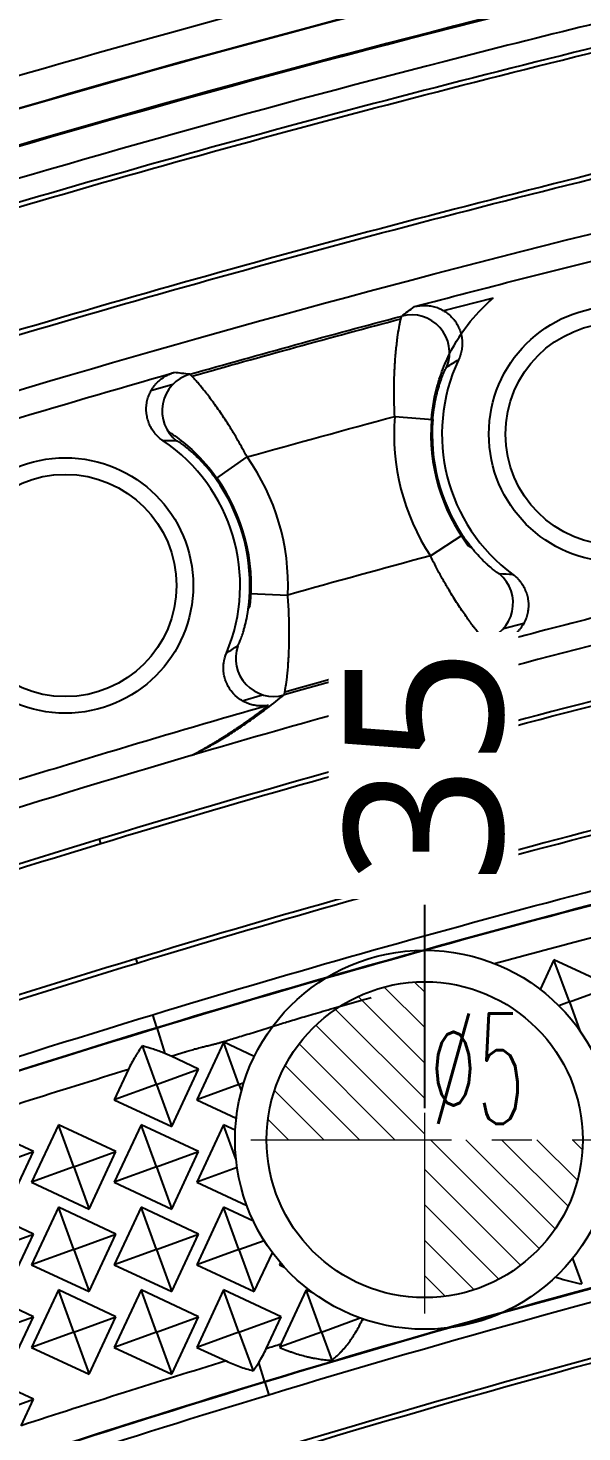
# Model space of a CAD drawing. Header units: millimetres. Extents: x 2519 to 3162, y 2051 to 2506.
# Drawn here: x 2772.14 to 2780.9, y 2296.42 to 2318.65 of the extents above; entities that cross this region are included whole.
import ezdxf
from ezdxf.enums import TextEntityAlignment as Align
from ezdxf.lldxf.tags import DXFTag

# ---------------------------------------------------------------- set-up
doc = ezdxf.new("R2010")
doc.units = ezdxf.units.MM
doc.linetypes.add('CENTER', pattern=[50.8, 31.75, -6.35, 6.35, -6.35])
doc.layers.add('20', color=7, linetype='Continuous', true_color=0xffffff)
doc.layers.add('dim', color=82, linetype='Continuous', lineweight=9)
doc.layers.add('epin', color=13, linetype='Continuous', lineweight=9)
doc.styles.add('Capful-A', font='')
doc.styles.add('TXT05', font='txt.shx', dxfattribs={"width": 0.5, "bigfont": 'gbcbig.shx'})
doc.styles.get('Capful-A').set_extended_font_data('Microsoft YaHei')
tags = doc.linetypes.add('DASHED', pattern=[25.72, 12.86, -12.86]).pattern_tags.tags
tags[6:7] = [DXFTag(74, 4), DXFTag(75, 0), DXFTag(340, '0'), DXFTag(46, 0.0), DXFTag(50, 0.0), DXFTag(44, 0.0), DXFTag(45, 0.0)]
tags[4:5] = [DXFTag(74, 4), DXFTag(75, 0), DXFTag(340, '0'), DXFTag(46, 0.0), DXFTag(50, 0.0), DXFTag(44, 0.0), DXFTag(45, 0.0)]
doc.dimstyles.new('Capful-A-1.0', dxfattribs={"dimtxt": 2.5, "dimasz": 2.5, "dimexe": 1.5, "dimexo": 1, "dimgap": 1.5, "dimtad": 0, "dimdsep": 46, "dimtxsty": 'Capful-A', "dimcen": 0, "dimclrt": 2, "dimazin": 2, "dimtfac": 1, "dimtmove": 0, "dimatfit": 3, "dimfxl": 0, "dimtolj": 1, "dimtzin": 0, "dimarcsym": 0})

# ---------------------------------------------------------------- blocks, each defined once
blk = doc.blocks.new('epin_ejp_5')
at = {"layer": 'epin'}
h = blk.add_hatch(dxfattribs=at)
h.set_pattern_fill('_ANSI31', color=123, scale=0.125, angle=90)
h.set_pattern_definition([(135, (-3763.9753, 4046.3883), (-0.280633004, -0.280633004), [])])
h.paths.add_polyline_path([(0, 2.5, 0.414214), (-2.5, 0), (0, 0)])
h.paths.add_polyline_path([(2.5, 0), (0, 0), (0, -2.5, 0.414214)])
at = {"layer": 'epin', "color": 1, "linetype": 'CENTER', "ltscale": 0.1}
for p, q in [((0, -2.75), (0, 2.75)), ((-2.75, 0), (2.75, 0))]:
    blk.add_line(p, q, dxfattribs=at)
at = {"layer": 'epin'}
blk.add_circle((0, 0), 2.5, dxfattribs=at)
at = {"layer": 'epin', "color": 6, "style": 'TXT05', "width": 0.5}
blk.add_text('%%c5', height=1.75, dxfattribs=at).set_placement((0.829, 1.125), align=Align.MIDDLE)
blk = doc.blocks.new('*D151')
at = {"layer": 'Defpoints', "color": 0, "transparency": 16777216}
for p in [(2778.414, 2301.05), (2813.414, 2279.55)]:
    blk.add_point(p, dxfattribs=at)
at = {"layer": 'dim', "color": 0, "lineweight": -2, "transparency": 16777216}
blk.add_line((2778.414, 2301.55), (2778.414, 2304.768), dxfattribs=at)
at = {"layer": 'dim', "color": 2, "transparency": 16777216, "insert": (2778.414, 2306.972), "char_height": 2.5, "attachment_point": 5, "rotation": 90, "style": 'Capful-A', "bg_fill": 3, "box_fill_scale": 1.1, "bg_fill_color": 256, "bg_fill_true_color": 13158600, "bg_fill_transparency": 0}
blk.add_mtext('\\A1;35', dxfattribs=at)
at = {"layer": 'Defpoints', "color": 0, "transparency": 16777216}
blk.add_point((2778.414, 2304.768), dxfattribs=at)
blk = doc.blocks.new('*D154')
at = {"layer": 'Defpoints', "color": 0, "transparency": 16777216}
for p in [(2758.414, 2294.55), (2813.414, 2279.55)]:
    blk.add_point(p, dxfattribs=at)
at = {"layer": 'dim', "color": 0, "lineweight": -2, "transparency": 16777216}
blk.add_line((2758.414, 2295.05), (2758.414, 2298.29), dxfattribs=at)
at = {"layer": 'dim', "color": 2, "transparency": 16777216, "insert": (2758.414, 2300.469), "char_height": 2.5, "attachment_point": 5, "rotation": 90, "style": 'Capful-A', "bg_fill": 3, "box_fill_scale": 1.1, "bg_fill_color": 256, "bg_fill_true_color": 13158600, "bg_fill_transparency": 0}
blk.add_mtext('\\A1;55', dxfattribs=at)
at = {"layer": 'Defpoints', "color": 0, "transparency": 16777216}
blk.add_point((2758.414, 2298.29), dxfattribs=at)
blk = doc.blocks.new('*D155')
at = {"layer": 'Defpoints', "color": 0, "transparency": 16777216}
for p in [(2757.95, 2315.281), (2757.95, 2313.91), (2813.414, 2279.55)]:
    blk.add_point(p, dxfattribs=at)
at = {"layer": 'dim', "color": 0, "lineweight": -2, "transparency": 16777216}
blk.add_line((2757.95, 2314.41), (2757.95, 2315.281), dxfattribs=at)
at = {"layer": 'dim', "color": 2, "transparency": 16777216, "insert": (2757.95, 2319.846), "char_height": 2.5, "attachment_point": 5, "rotation": 90, "style": 'Capful-A', "bg_fill": 3, "box_fill_scale": 1.1, "bg_fill_color": 256, "bg_fill_true_color": 13158600, "bg_fill_transparency": 0}
blk.add_mtext('\\A1;55.46', dxfattribs=at)
blk = doc.blocks.new('*D156')
at = {"layer": 'Defpoints', "color": 0, "transparency": 16777216}
for p in [(2760.15, 2311.71), (2760.668, 2311.71), (2813.414, 2279.55)]:
    blk.add_point(p, dxfattribs=at)
at = {"layer": 'dim', "color": 0, "lineweight": -2, "transparency": 16777216}
blk.add_line((2760.65, 2311.71), (2760.668, 2311.71), dxfattribs=at)
at = {"layer": 'dim', "color": 2, "transparency": 16777216, "insert": (2765.258, 2311.71), "char_height": 2.5, "attachment_point": 5, "style": 'Capful-A', "bg_fill": 3, "box_fill_scale": 1.1, "bg_fill_color": 256, "bg_fill_true_color": 13158600, "bg_fill_transparency": 0}
blk.add_mtext('\\A1;32.16', dxfattribs=at)
blk = doc.blocks.new('*D158')
at = {"layer": 'Defpoints', "color": 0, "transparency": 16777216}
for p in [(2721.414, 2296.861), (2721.414, 2292.55), (2813.414, 2279.55)]:
    blk.add_point(p, dxfattribs=at)
at = {"layer": 'dim', "color": 0, "lineweight": -2, "transparency": 16777216}
blk.add_line((2721.414, 2293.05), (2721.414, 2296.861), dxfattribs=at)
at = {"layer": 'dim', "color": 2, "transparency": 16777216, "insert": (2721.414, 2299.131), "char_height": 2.5, "attachment_point": 5, "rotation": 90, "style": 'Capful-A', "bg_fill": 3, "box_fill_scale": 1.1, "bg_fill_color": 256, "bg_fill_true_color": 13158600, "bg_fill_transparency": 0}
blk.add_mtext('\\A1;92', dxfattribs=at)

msp = doc.modelspace()

# ---------------------------------------------------------------- linework, layer by layer
at = {"layer": '20', "color": 7, "linetype": 'Continuous'}
for p, q in [((2779.498, 2314.37), (2778.713, 2314.173)), ((2774.43, 2313.006), (2774.084, 2312.903)), ((2777.94, 2312.498), (2778.541, 2312.451)), ((2775.112, 2311.509), (2775.604, 2311.857)), ((2778.504, 2310.292), (2779.009, 2310.622)), ((2779.104, 2310.452), (2779.154, 2310.422)), ((2775.623, 2309.452), (2775.651, 2309.504)), ((2775.646, 2309.698), (2776.248, 2309.672)), ((2779.658, 2309.143), (2779.981, 2309.224)), ((2775.527, 2307.999), (2775.85, 2308.094)), ((2773.29, 2305.739), (2773.27, 2305.806)), ((2773.845, 2303.914), (2773.866, 2303.847)), ((2780.459, 2303.9), (2780.24, 2303.43)), ((2781.37, 2303.475), (2780.459, 2303.9)), ((2780.702, 2303.232), (2780.459, 2303.9)), ((2780.702, 2303.232), (2781.37, 2303.475)), ((2780.702, 2303.232), (2780.535, 2303.171)), ((2780.702, 2303.232), (2780.87, 2302.773)), ((2774.176, 2302.828), (2774.115, 2303.029)), ((2774.176, 2302.828), (2774.301, 2302.416)), ((2775.237, 2302.6), (2774.809, 2301.683)), ((2775.718, 2302.367), (2775.226, 2302.597)), ((2775.476, 2301.926), (2775.232, 2302.597)), ((2774.17, 2301.926), (2773.949, 2302.534)), ((2774.838, 2302.169), (2774.403, 2302.372)), ((2773.727, 2302.165), (2773.502, 2301.683)), ((2774.17, 2301.926), (2774.838, 2302.169)), ((2774.413, 2301.258), (2774.838, 2302.169)), ((2775.476, 2301.926), (2775.553, 2301.954)), ((2774.17, 2301.926), (2773.502, 2301.683)), ((2774.17, 2301.926), (2774.413, 2301.258)), ((2775.476, 2301.926), (2774.809, 2301.683)), ((2775.476, 2301.926), (2775.515, 2301.821)), ((2773.502, 2301.683), (2774.413, 2301.258)), ((2774.809, 2301.683), (2775.433, 2301.392)), ((2772.225, 2300.862), (2771.314, 2301.287)), ((2772.62, 2301.287), (2772.196, 2300.376)), ((2773.531, 2300.862), (2772.62, 2301.287)), ((2772.863, 2300.619), (2772.62, 2301.287)), ((2773.927, 2301.287), (2773.502, 2300.376)), ((2774.838, 2300.862), (2773.927, 2301.287)), ((2774.17, 2300.619), (2773.927, 2301.287)), ((2775.233, 2301.287), (2774.809, 2300.376)), ((2775.418, 2301.201), (2775.233, 2301.287)), ((2775.429, 2300.75), (2775.233, 2301.287)), ((2771.557, 2300.619), (2772.225, 2300.862)), ((2771.8, 2299.952), (2772.225, 2300.862)), ((2772.863, 2300.619), (2773.531, 2300.862)), ((2773.106, 2299.952), (2773.531, 2300.862)), ((2774.17, 2300.619), (2774.838, 2300.862)), ((2774.413, 2299.952), (2774.838, 2300.862)), ((2772.863, 2300.619), (2772.196, 2300.376)), ((2772.863, 2300.619), (2773.106, 2299.952)), ((2774.17, 2300.619), (2773.502, 2300.376)), ((2774.17, 2300.619), (2774.413, 2299.952)), ((2775.446, 2300.608), (2774.809, 2300.376)), ((2772.196, 2300.376), (2773.106, 2299.952)), ((2773.502, 2300.376), (2774.413, 2299.952)), ((2774.809, 2300.376), (2775.601, 2300.007)), ((2772.225, 2299.556), (2771.314, 2299.981)), ((2772.62, 2299.981), (2772.196, 2299.07)), ((2773.531, 2299.556), (2772.62, 2299.981)), ((2772.863, 2299.313), (2772.62, 2299.981)), ((2773.927, 2299.981), (2773.502, 2299.07)), ((2774.838, 2299.556), (2773.927, 2299.981)), ((2774.17, 2299.313), (2773.927, 2299.981)), ((2775.233, 2299.981), (2774.809, 2299.07)), ((2775.705, 2299.761), (2775.233, 2299.981)), ((2775.476, 2299.313), (2775.233, 2299.981)), ((2771.557, 2299.313), (2772.225, 2299.556)), ((2771.8, 2298.645), (2772.225, 2299.556)), ((2772.863, 2299.313), (2773.531, 2299.556)), ((2773.106, 2298.645), (2773.531, 2299.556)), ((2774.17, 2299.313), (2774.838, 2299.556)), ((2774.413, 2298.645), (2774.838, 2299.556)), ((2772.863, 2299.313), (2772.196, 2299.07)), ((2772.863, 2299.313), (2773.106, 2298.645)), ((2774.17, 2299.313), (2773.502, 2299.07)), ((2774.17, 2299.313), (2774.413, 2298.645)), ((2775.476, 2299.313), (2774.809, 2299.07)), ((2775.476, 2299.313), (2775.872, 2299.457)), ((2775.476, 2299.313), (2775.719, 2298.645)), ((2775.719, 2298.645), (2776.006, 2299.26)), ((2772.196, 2299.07), (2773.106, 2298.645)), ((2773.502, 2299.07), (2774.413, 2298.645)), ((2774.809, 2299.07), (2775.719, 2298.645)), ((2776.131, 2299.104), (2776.115, 2299.07)), ((2776.149, 2299.082), (2776.115, 2299.07)), ((2776.115, 2299.07), (2776.192, 2299.034)), ((2780.754, 2299.172), (2780.9, 2298.769)), ((2772.225, 2298.249), (2771.314, 2298.674)), ((2772.62, 2298.674), (2772.196, 2297.763)), ((2773.531, 2298.249), (2772.62, 2298.674)), ((2772.863, 2298.006), (2772.62, 2298.674)), ((2773.927, 2298.674), (2773.502, 2297.763)), ((2774.838, 2298.249), (2773.927, 2298.674)), ((2774.17, 2298.006), (2773.927, 2298.674)), ((2775.233, 2298.674), (2774.809, 2297.763)), ((2776.144, 2298.249), (2775.233, 2298.674)), ((2775.476, 2298.006), (2775.233, 2298.674)), ((2776.54, 2298.674), (2776.138, 2297.812)), ((2776.652, 2298.622), (2776.54, 2298.674)), ((2776.783, 2298.006), (2776.54, 2298.674)), ((2771.557, 2298.006), (2772.225, 2298.249)), ((2771.8, 2297.339), (2772.225, 2298.249)), ((2772.863, 2298.006), (2773.531, 2298.249)), ((2773.106, 2297.339), (2773.531, 2298.249)), ((2774.17, 2298.006), (2774.838, 2298.249)), ((2774.413, 2297.339), (2774.838, 2298.249)), ((2775.476, 2298.006), (2776.144, 2298.249)), ((2775.908, 2297.742), (2776.144, 2298.249)), ((2776.783, 2298.006), (2777.394, 2298.229)), ((2777.425, 2298.194), (2777.434, 2298.214)), ((2772.863, 2298.006), (2772.196, 2297.763)), ((2772.863, 2298.006), (2773.106, 2297.339)), ((2774.17, 2298.006), (2773.502, 2297.763)), ((2774.17, 2298.006), (2774.413, 2297.339)), ((2775.476, 2298.006), (2774.809, 2297.763)), ((2775.476, 2298.006), (2775.7, 2297.393)), ((2776.783, 2298.006), (2776.116, 2297.764)), ((2776.783, 2298.006), (2776.945, 2297.56)), ((2772.196, 2297.763), (2773.106, 2297.339)), ((2773.502, 2297.763), (2774.413, 2297.339)), ((2774.809, 2297.763), (2775.271, 2297.548)), ((2775.885, 2297.211), (2775.789, 2297.525)), ((2772.225, 2296.943), (2771.314, 2297.368)), ((2775.885, 2297.211), (2775.947, 2297.009)), ((2771.557, 2296.7), (2772.225, 2296.943)), ((2772.029, 2296.523), (2772.225, 2296.943))]:
    msp.add_line(p, q, dxfattribs=at)
for centre, radius in [((2781.451, 2312.22), 2.022), ((2781.451, 2312.22), 1.759), ((2772.73, 2309.823), 2.022), ((2772.73, 2309.823), 1.759)]:
    msp.add_circle(centre, radius, dxfattribs=at)
at = {"layer": '20', "color": 8, "linetype": 'DASHED', "ltscale": 0.2}
msp.add_circle((2778.414, 2301.05), 3, dxfattribs=at)
at = {"layer": '20', "color": 7, "linetype": 'Continuous'}
for centre, radius, start, end in [((2781.451, 2312.22), 2.764, 154.7942, 233.5679), ((2781.451, 2312.22), 3.522, 175.477, 213.2058), ((2781.451, 2312.22), 2.939, 175.477, 216.9987), ((2781.451, 2312.22), 2.919, 175.477, 213.2058), ((2772.73, 2309.823), 2.764, 337.2073, 55.9833), ((2772.73, 2309.823), 3.522, 357.5555, 35.2856), ((2772.73, 2309.823), 2.919, 357.5555, 35.2856), ((2772.73, 2309.823), 2.939, 353.7744, 35.2856)]:
    msp.add_arc(centre, radius, start, end, dxfattribs=at)
for centre, major_axis, ratio, start_param, end_param in [((2778.205, 2313.505), (-0.367, 0.478), 0.997696, 3.681889, 5.88708), ((2774.862, 2312.587), (-0.071, -0.599), 0.997691, 3.537281, 5.743486), ((2779.21, 2309.544), (-0.087, -0.597), 0.997793, 0.405259, 2.588139), ((2776.025, 2308.67), (-0.38, 0.468), 0.997798, 0.554045, 2.735923)]:
    msp.add_ellipse(centre, major_axis=major_axis, ratio=ratio, start_param=start_param, end_param=end_param, dxfattribs=at)
for points, knots in [([(2806.818, 2325.349), (2805.256, 2325.112), (2803.697, 2324.864), (2800.581, 2324.343), (2799.025, 2324.072), (2795.918, 2323.506), (2794.367, 2323.211), (2792.043, 2322.75), (2791.269, 2322.593), (2789.722, 2322.274), (2787.404, 2321.785), (2784.323, 2321.094), (2782.019, 2320.544), (2780.484, 2320.17), (2779.718, 2319.979), (2775.892, 2319.005), (2772.848, 2318.164), (2769.825, 2317.245)], [0, 0, 0, 0, 0.125, 0.125, 0.25, 0.25, 0.375, 0.375, 0.4375, 0.4375, 0.5, 0.625, 0.6875, 0.6875, 0.75, 0.75, 1, 1, 1, 1]), ([(2769.968, 2316.777), (2773.687, 2317.908), (2781.5, 2320.016), (2793.822, 2322.697), (2802.419, 2324.186), (2806.892, 2324.865)], [0, 0, 0, 0, 0.308026, 0.641063, 1, 1, 1, 1]), ([(2806.893, 2324.853), (2802.421, 2324.173), (2793.825, 2322.685), (2781.503, 2320.004), (2773.691, 2317.896), (2769.971, 2316.765)], [0, 0, 0, 0, 0.358937, 0.691974, 1, 1, 1, 1]), ([(2770.069, 2316.203), (2770.081, 2316.206), (2773.81, 2317.341), (2781.624, 2319.451), (2793.933, 2322.129), (2802.514, 2323.614), (2806.979, 2324.293)], [0, 0, 0, 0, 0.000936, 0.309305, 0.641727, 1, 1, 1, 1]), ([(2806.977, 2324.306), (2802.512, 2323.627), (2793.93, 2322.141), (2781.621, 2319.463), (2773.818, 2317.357), (2770.099, 2316.225)], [0, 0, 0, 0, 0.358609, 0.691342, 1, 1, 1, 1]), ([(2807.052, 2323.809), (2805.497, 2323.573), (2803.944, 2323.325), (2800.841, 2322.807), (2799.291, 2322.537), (2796.197, 2321.973), (2794.652, 2321.679), (2792.338, 2321.22), (2791.567, 2321.064), (2790.027, 2320.746), (2789.257, 2320.584), (2786.951, 2320.087), (2784.649, 2319.571), (2782.355, 2319.022), (2780.827, 2318.649), (2780.063, 2318.459), (2776.253, 2317.489), (2773.222, 2316.651), (2770.212, 2315.734)], [0, 0, 0, 0, 0.125, 0.125, 0.25, 0.25, 0.375, 0.375, 0.4375, 0.4375, 0.5, 0.5, 0.625, 0.6875, 0.6875, 0.75, 0.75, 1, 1, 1, 1]), ([(2808.376, 2323.639), (2806.321, 2323.335), (2802.094, 2322.669), (2795.74, 2321.536), (2789.313, 2320.245), (2782.941, 2318.816), (2776.613, 2317.22), (2772.431, 2316.028), (2770.352, 2315.396), (2770.352, 2315.396)], [0, 0, 0, 0, 0.159914, 0.329379, 0.497015, 0.664685, 0.832356, 0.999999, 1, 1, 1, 1]), ([(2770.372, 2315.329), (2772.45, 2315.961), (2776.631, 2317.152), (2782.958, 2318.747), (2789.328, 2320.177), (2795.753, 2321.467), (2802.083, 2322.595), (2806.285, 2323.258), (2808.316, 2323.559)], [0, 0, 0, 0, 0.167948, 0.335925, 0.503901, 0.671843, 0.841617, 1, 1, 1, 1]), ([(2808.03, 2321.626), (2806.198, 2321.351), (2802.207, 2320.718), (2796.101, 2319.63), (2789.716, 2318.348), (2783.39, 2316.928), (2777.114, 2315.346), (2772.973, 2314.166), (2770.916, 2313.54), (2770.916, 2313.54)], [0, 0, 0, 0, 0.145884, 0.31818, 0.488615, 0.659086, 0.829557, 0.999999, 1, 1, 1, 1]), ([(2770.937, 2313.473), (2772.993, 2314.098), (2777.133, 2315.278), (2783.406, 2316.86), (2789.73, 2318.279), (2796.114, 2319.561), (2802.197, 2320.645), (2806.166, 2321.275), (2807.976, 2321.547)], [0, 0, 0, 0, 0.170736, 0.3415, 0.512263, 0.682991, 0.855583, 1, 1, 1, 1]), ([(2771.174, 2312.667), (2774.644, 2313.723), (2781.911, 2315.703), (2793.77, 2318.317), (2802.356, 2319.833), (2806.818, 2320.521)], [0, 0, 0, 0, 0.333472, 0.666725, 1, 1, 1, 1]), ([(2778.251, 2314.237), (2778.279, 2314.244), (2778.307, 2314.249), (2778.349, 2314.254), (2778.363, 2314.255), (2778.392, 2314.257), (2778.407, 2314.257), (2778.449, 2314.256), (2778.506, 2314.25), (2778.561, 2314.237), (2778.602, 2314.224), (2778.616, 2314.219), (2778.642, 2314.208), (2778.655, 2314.203), (2778.694, 2314.184), (2778.718, 2314.17), (2778.766, 2314.138), (2778.788, 2314.12), (2778.831, 2314.082), (2778.85, 2314.062), (2778.878, 2314.029), (2778.886, 2314.018), (2778.903, 2313.995), (2778.911, 2313.983), (2778.934, 2313.946), (2778.96, 2313.896), (2778.979, 2313.842), (2778.99, 2313.801), (2778.993, 2313.787), (2778.999, 2313.759), (2779.001, 2313.745), (2779.007, 2313.702), (2779.008, 2313.674), (2779.008, 2313.631), (2779.007, 2313.617), (2779.004, 2313.588), (2779.003, 2313.574), (2778.996, 2313.532), (2778.983, 2313.477), (2778.963, 2313.423), (2778.95, 2313.397)], [0, 0, 0, 0, 0.0625, 0.0625, 0.09375, 0.09375, 0.125, 0.125, 0.1875, 0.25, 0.25, 0.28125, 0.28125, 0.3125, 0.3125, 0.375, 0.375, 0.4375, 0.4375, 0.5, 0.5, 0.53125, 0.53125, 0.5625, 0.5625, 0.625, 0.6875, 0.6875, 0.71875, 0.71875, 0.75, 0.75, 0.8125, 0.8125, 0.84375, 0.84375, 0.875, 0.875, 0.9375, 1, 1, 1, 1]), ([(2778.521, 2312.453), (2778.536, 2312.646), (2778.57, 2312.829), (2778.651, 2313.115), (2778.69, 2313.225), (2778.82, 2313.534), (2778.927, 2313.719), (2779.163, 2314.045), (2779.291, 2314.184), (2779.443, 2314.324), (2779.471, 2314.348), (2779.498, 2314.37)], [0, 0, 0, 0, 0.22359, 0.22359, 0.365987, 0.365987, 0.650782, 0.650782, 0.935576, 0.935576, 1, 1, 1, 1]), ([(2777.94, 2312.498), (2777.935, 2312.598), (2777.932, 2312.698), (2777.93, 2312.821), (2777.93, 2312.845), (2777.93, 2312.894), (2777.93, 2312.918), (2777.93, 2312.989), (2777.932, 2313.083), (2777.935, 2313.174), (2777.938, 2313.241), (2777.94, 2313.263), (2777.942, 2313.307), (2777.943, 2313.328), (2777.95, 2313.434), (2777.957, 2313.513), (2777.969, 2313.623), (2777.973, 2313.658), (2777.981, 2313.725), (2777.985, 2313.757), (2777.998, 2313.848), (2778.007, 2313.9), (2778.019, 2313.965), (2778.023, 2313.984), (2778.028, 2314.01), (2778.03, 2314.018), (2778.034, 2314.032), (2778.035, 2314.039), (2778.043, 2314.069), (2778.047, 2314.084), (2778.05, 2314.087)], [0, 0, 0, 0, 0.125, 0.125, 0.15625, 0.15625, 0.1875, 0.1875, 0.25, 0.3125, 0.3125, 0.34375, 0.34375, 0.375, 0.375, 0.5, 0.5, 0.5625, 0.5625, 0.625, 0.625, 0.75, 0.75, 0.8125, 0.8125, 0.84375, 0.84375, 0.875, 0.875, 1, 1, 1, 1]), ([(2778.541, 2312.451), (2778.543, 2312.479), (2778.546, 2312.507), (2778.552, 2312.563), (2778.556, 2312.591), (2778.568, 2312.673), (2778.577, 2312.725), (2778.593, 2312.8), (2778.599, 2312.824), (2778.607, 2312.859), (2778.61, 2312.871), (2778.616, 2312.894), (2778.619, 2312.905), (2778.634, 2312.96), (2778.646, 2313), (2778.665, 2313.056), (2778.671, 2313.073), (2778.683, 2313.107), (2778.689, 2313.123), (2778.706, 2313.167), (2778.717, 2313.192), (2778.731, 2313.224), (2778.736, 2313.233), (2778.744, 2313.25), (2778.748, 2313.257), (2778.758, 2313.274), (2778.763, 2313.281), (2778.765, 2313.283)], [0, 0, 0, 0, 0.0625, 0.0625, 0.125, 0.125, 0.25, 0.25, 0.3125, 0.3125, 0.34375, 0.34375, 0.375, 0.375, 0.5, 0.5, 0.5625, 0.5625, 0.625, 0.625, 0.75, 0.75, 0.8125, 0.8125, 0.875, 0.875, 1, 1, 1, 1]), ([(2774.276, 2312.113), (2774.252, 2312.13), (2774.229, 2312.147), (2774.198, 2312.176), (2774.187, 2312.186), (2774.168, 2312.207), (2774.158, 2312.217), (2774.13, 2312.25), (2774.097, 2312.297), (2774.071, 2312.347), (2774.054, 2312.387), (2774.049, 2312.4), (2774.039, 2312.427), (2774.035, 2312.441), (2774.024, 2312.482), (2774.018, 2312.509), (2774.013, 2312.552), (2774.011, 2312.566), (2774.01, 2312.595), (2774.01, 2312.609), (2774.01, 2312.652), (2774.013, 2312.68), (2774.02, 2312.722), (2774.022, 2312.736), (2774.029, 2312.764), (2774.033, 2312.778), (2774.045, 2312.819), (2774.066, 2312.872), (2774.094, 2312.922), (2774.118, 2312.957), (2774.126, 2312.969), (2774.144, 2312.992), (2774.153, 2313.003), (2774.181, 2313.035), (2774.201, 2313.054), (2774.234, 2313.082), (2774.245, 2313.091), (2774.268, 2313.108), (2774.28, 2313.116), (2774.317, 2313.139), (2774.367, 2313.165), (2774.42, 2313.185), (2774.448, 2313.193)], [0, 0, 0, 0, 0.0625, 0.0625, 0.09375, 0.09375, 0.125, 0.125, 0.1875, 0.25, 0.25, 0.28125, 0.28125, 0.3125, 0.3125, 0.375, 0.375, 0.40625, 0.40625, 0.4375, 0.4375, 0.5, 0.5, 0.53125, 0.53125, 0.5625, 0.5625, 0.625, 0.6875, 0.6875, 0.71875, 0.71875, 0.75, 0.75, 0.8125, 0.8125, 0.84375, 0.84375, 0.875, 0.875, 0.9375, 1, 1, 1, 1]), ([(2775.604, 2311.857), (2775.557, 2311.946), (2775.51, 2312.032), (2775.436, 2312.159), (2775.412, 2312.201), (2775.374, 2312.263), (2775.362, 2312.283), (2775.337, 2312.324), (2775.325, 2312.344), (2775.262, 2312.442), (2775.213, 2312.516), (2775.142, 2312.62), (2775.118, 2312.654), (2775.083, 2312.703), (2775.072, 2312.719), (2775.049, 2312.75), (2775.038, 2312.765), (2774.982, 2312.839), (2774.941, 2312.893), (2774.893, 2312.951), (2774.884, 2312.963), (2774.866, 2312.985), (2774.857, 2312.995), (2774.831, 2313.026), (2774.8, 2313.062), (2774.773, 2313.092), (2774.755, 2313.111), (2774.75, 2313.117), (2774.739, 2313.128), (2774.735, 2313.133), (2774.713, 2313.155), (2774.701, 2313.165), (2774.697, 2313.167)], [0, 0, 0, 0, 0.125, 0.125, 0.1875, 0.1875, 0.21875, 0.21875, 0.25, 0.25, 0.375, 0.375, 0.4375, 0.4375, 0.46875, 0.46875, 0.5, 0.5, 0.625, 0.625, 0.65625, 0.65625, 0.6875, 0.6875, 0.75, 0.8125, 0.8125, 0.84375, 0.84375, 0.875, 0.875, 1, 1, 1, 1]), ([(2774.352, 2312.265), (2774.401, 2312.234), (2774.449, 2312.201), (2774.587, 2312.1), (2774.676, 2312.025), (2774.894, 2311.82), (2775.017, 2311.679), (2775.128, 2311.521)], [0, 0, 0, 0, 0.170539, 0.170539, 0.492998, 0.492998, 1, 1, 1, 1]), ([(2775.112, 2311.509), (2775.079, 2311.555), (2775.046, 2311.6), (2775.002, 2311.653), (2774.994, 2311.664), (2774.976, 2311.684), (2774.967, 2311.695), (2774.941, 2311.725), (2774.923, 2311.745), (2774.871, 2311.801), (2774.838, 2311.836), (2774.789, 2311.883), (2774.773, 2311.898), (2774.749, 2311.919), (2774.741, 2311.927), (2774.726, 2311.94), (2774.718, 2311.947), (2774.681, 2311.979), (2774.654, 2312.001), (2774.623, 2312.025), (2774.616, 2312.03), (2774.605, 2312.039), (2774.599, 2312.043), (2774.582, 2312.056), (2774.562, 2312.07), (2774.544, 2312.082), (2774.533, 2312.089), (2774.529, 2312.092), (2774.522, 2312.096), (2774.519, 2312.098), (2774.505, 2312.106), (2774.497, 2312.109), (2774.494, 2312.11)], [0, 0, 0, 0, 0.125, 0.125, 0.15625, 0.15625, 0.1875, 0.1875, 0.25, 0.25, 0.375, 0.375, 0.4375, 0.4375, 0.46875, 0.46875, 0.5, 0.5, 0.625, 0.625, 0.65625, 0.65625, 0.6875, 0.6875, 0.75, 0.8125, 0.8125, 0.84375, 0.84375, 0.875, 0.875, 1, 1, 1, 1]), ([(2793.196, 2311.664), (2793.192, 2311.663), (2793.187, 2311.662), (2790.759, 2311.164), (2786.035, 2310.13), (2779.94, 2308.611), (2776.264, 2307.584), (2774.756, 2307.142)], [0, 0, 0, 0, 0.000709, 0.000709, 0.367931, 0.735152, 1, 1, 1, 1]), ([(2793.354, 2310.824), (2790.99, 2310.339), (2786.384, 2309.334), (2779.684, 2307.669), (2775.364, 2306.444), (2773.27, 2305.806)], [0, 0, 0, 0, 0.349298, 0.682453, 1, 1, 1, 1]), ([(2773.29, 2305.739), (2775.384, 2306.376), (2779.702, 2307.601), (2786.4, 2309.265), (2791.005, 2310.271), (2793.368, 2310.756)], [0, 0, 0, 0, 0.317547, 0.650702, 1, 1, 1, 1]), ([(2779.597, 2310.006), (2779.593, 2310.006), (2779.586, 2310.01), (2779.569, 2310.02), (2779.563, 2310.025), (2779.548, 2310.035), (2779.54, 2310.041), (2779.513, 2310.061), (2779.492, 2310.078), (2779.456, 2310.108), (2779.443, 2310.119), (2779.417, 2310.142), (2779.39, 2310.167), (2779.361, 2310.194), (2779.339, 2310.217), (2779.331, 2310.224), (2779.315, 2310.24), (2779.308, 2310.248), (2779.269, 2310.288), (2779.237, 2310.324), (2779.187, 2310.381), (2779.171, 2310.401), (2779.137, 2310.443), (2779.121, 2310.464), (2779.072, 2310.529), (2779.04, 2310.574), (2779.009, 2310.622)], [0, 0, 0, 0, 0.125, 0.125, 0.1875, 0.1875, 0.25, 0.25, 0.375, 0.375, 0.4375, 0.4375, 0.5, 0.5625, 0.5625, 0.59375, 0.59375, 0.625, 0.625, 0.75, 0.75, 0.8125, 0.8125, 0.875, 0.875, 1, 1, 1, 1]), ([(2779.364, 2308.962), (2779.36, 2308.963), (2779.35, 2308.973), (2779.329, 2308.996), (2779.324, 2309.001), (2779.314, 2309.012), (2779.309, 2309.018), (2779.292, 2309.038), (2779.267, 2309.068), (2779.237, 2309.105), (2779.213, 2309.136), (2779.205, 2309.147), (2779.187, 2309.169), (2779.179, 2309.181), (2779.133, 2309.241), (2779.094, 2309.296), (2779.031, 2309.386), (2779.009, 2309.418), (2778.965, 2309.484), (2778.942, 2309.518), (2778.874, 2309.625), (2778.828, 2309.7), (2778.769, 2309.799), (2778.757, 2309.819), (2778.734, 2309.86), (2778.722, 2309.881), (2778.686, 2309.944), (2778.663, 2309.986), (2778.594, 2310.114), (2778.549, 2310.202), (2778.504, 2310.292)], [0, 0, 0, 0, 0.125, 0.125, 0.15625, 0.15625, 0.1875, 0.1875, 0.25, 0.3125, 0.3125, 0.34375, 0.34375, 0.375, 0.375, 0.5, 0.5, 0.5625, 0.5625, 0.625, 0.625, 0.75, 0.75, 0.78125, 0.78125, 0.8125, 0.8125, 0.875, 0.875, 1, 1, 1, 1]), ([(2779.81, 2309.997), (2779.833, 2309.98), (2779.854, 2309.962), (2779.884, 2309.932), (2779.894, 2309.921), (2779.913, 2309.9), (2779.922, 2309.889), (2779.948, 2309.855), (2779.963, 2309.832), (2779.991, 2309.783), (2780.003, 2309.758), (2780.024, 2309.705), (2780.041, 2309.651), (2780.05, 2309.595), (2780.054, 2309.553), (2780.054, 2309.539), (2780.055, 2309.51), (2780.055, 2309.496), (2780.053, 2309.454), (2780.049, 2309.426), (2780.041, 2309.385), (2780.038, 2309.371), (2780.031, 2309.344), (2780.027, 2309.33), (2780.013, 2309.29), (2779.991, 2309.238), (2779.962, 2309.19), (2779.938, 2309.155), (2779.929, 2309.143), (2779.911, 2309.121), (2779.902, 2309.111), (2779.873, 2309.08), (2779.853, 2309.061), (2779.82, 2309.034), (2779.808, 2309.026), (2779.785, 2309.01), (2779.773, 2309.002), (2779.737, 2308.98), (2779.687, 2308.955), (2779.633, 2308.937), (2779.606, 2308.929)], [0, 0, 0, 0, 0.0625, 0.0625, 0.09375, 0.09375, 0.125, 0.125, 0.1875, 0.1875, 0.25, 0.25, 0.3125, 0.375, 0.375, 0.40625, 0.40625, 0.4375, 0.4375, 0.5, 0.5, 0.53125, 0.53125, 0.5625, 0.5625, 0.625, 0.6875, 0.6875, 0.71875, 0.71875, 0.75, 0.75, 0.8125, 0.8125, 0.84375, 0.84375, 0.875, 0.875, 0.9375, 1, 1, 1, 1]), ([(2775.456, 2308.869), (2775.457, 2308.87), (2775.459, 2308.872), (2775.463, 2308.879), (2775.466, 2308.884), (2775.475, 2308.901), (2775.482, 2308.917), (2775.495, 2308.948), (2775.5, 2308.96), (2775.509, 2308.985), (2775.514, 2308.999), (2775.529, 2309.043), (2775.54, 2309.076), (2775.556, 2309.131), (2775.562, 2309.15), (2775.572, 2309.191), (2775.578, 2309.212), (2775.593, 2309.278), (2775.603, 2309.325), (2775.616, 2309.4), (2775.62, 2309.426), (2775.627, 2309.478), (2775.634, 2309.531), (2775.639, 2309.586), (2775.643, 2309.641), (2775.645, 2309.67), (2775.646, 2309.698)], [0, 0, 0, 0, 0.0625, 0.0625, 0.125, 0.125, 0.25, 0.25, 0.3125, 0.3125, 0.375, 0.375, 0.5, 0.5, 0.5625, 0.5625, 0.625, 0.625, 0.75, 0.75, 0.8125, 0.8125, 0.875, 0.9375, 0.9375, 1, 1, 1, 1]), ([(2776.189, 2308.09), (2776.19, 2308.092), (2776.192, 2308.096), (2776.195, 2308.107), (2776.196, 2308.111), (2776.199, 2308.121), (2776.2, 2308.126), (2776.206, 2308.156), (2776.212, 2308.19), (2776.222, 2308.255), (2776.225, 2308.278), (2776.23, 2308.317), (2776.232, 2308.331), (2776.235, 2308.359), (2776.237, 2308.373), (2776.245, 2308.447), (2776.251, 2308.514), (2776.257, 2308.606), (2776.259, 2308.624), (2776.261, 2308.663), (2776.262, 2308.682), (2776.265, 2308.742), (2776.267, 2308.783), (2776.271, 2308.909), (2776.273, 2308.997), (2776.272, 2309.114), (2776.272, 2309.137), (2776.272, 2309.184), (2776.271, 2309.208), (2776.27, 2309.28), (2776.266, 2309.376), (2776.261, 2309.474), (2776.255, 2309.573), (2776.252, 2309.623), (2776.248, 2309.672)], [0, 0, 0, 0, 0.0625, 0.0625, 0.09375, 0.09375, 0.125, 0.125, 0.25, 0.25, 0.3125, 0.3125, 0.34375, 0.34375, 0.375, 0.375, 0.5, 0.5, 0.53125, 0.53125, 0.5625, 0.5625, 0.625, 0.625, 0.75, 0.75, 0.78125, 0.78125, 0.8125, 0.8125, 0.875, 0.9375, 0.9375, 1, 1, 1, 1]), ([(2793.735, 2308.883), (2791.393, 2308.403), (2786.832, 2307.407), (2780.198, 2305.758), (2775.919, 2304.545), (2773.845, 2303.914)], [0, 0, 0, 0, 0.350067, 0.683285, 1, 1, 1, 1]), ([(2779.364, 2308.962), (2779.324, 2308.951), (2778.252, 2308.666), (2777.194, 2308.375), (2776.189, 2308.09)], [0, 0, 0, 0, 0.037487, 1, 1, 1, 1]), ([(2779.332, 2308.993), (2779.299, 2308.984), (2778.242, 2308.703), (2777.199, 2308.416), (2776.201, 2308.133)], [0, 0, 0, 0, 0.030808, 1, 1, 1, 1]), ([(2773.866, 2303.847), (2775.939, 2304.478), (2780.216, 2305.69), (2786.848, 2307.338), (2791.408, 2308.334), (2793.749, 2308.815)], [0, 0, 0, 0, 0.316715, 0.649933, 1, 1, 1, 1]), ([(2775.943, 2307.926), (2775.916, 2307.921), (2775.889, 2307.918), (2775.834, 2307.915), (2775.78, 2307.916), (2775.727, 2307.925), (2775.688, 2307.933), (2775.675, 2307.937), (2775.648, 2307.945), (2775.636, 2307.949), (2775.598, 2307.963), (2775.573, 2307.974), (2775.526, 2307.999), (2775.503, 2308.014), (2775.436, 2308.061), (2775.397, 2308.098), (2775.346, 2308.162), (2775.331, 2308.184), (2775.303, 2308.23), (2775.291, 2308.254), (2775.269, 2308.304), (2775.26, 2308.329), (2775.245, 2308.381), (2775.234, 2308.434), (2775.23, 2308.488), (2775.23, 2308.542), (2775.232, 2308.569), (2775.242, 2308.65), (2775.256, 2308.702), (2775.278, 2308.752)], [0, 0, 0, 0, 0.0625, 0.0625, 0.125, 0.1875, 0.1875, 0.21875, 0.21875, 0.25, 0.25, 0.3125, 0.3125, 0.375, 0.375, 0.5, 0.5, 0.5625, 0.5625, 0.625, 0.625, 0.6875, 0.6875, 0.75, 0.8125, 0.8125, 0.875, 0.875, 1, 1, 1, 1]), ([(2774.115, 2303.029), (2776.179, 2303.658), (2780.439, 2304.865), (2787.046, 2306.507), (2791.589, 2307.499), (2793.921, 2307.978)], [0, 0, 0, 0, 0.317051, 0.650278, 1, 1, 1, 1]), ([(2774.756, 2307.142), (2774.807, 2307.168), (2774.854, 2307.193), (2774.943, 2307.241), (2774.985, 2307.264), (2775.066, 2307.31), (2775.104, 2307.332), (2775.178, 2307.376), (2775.214, 2307.398), (2775.317, 2307.461), (2775.381, 2307.502), (2775.503, 2307.581), (2775.56, 2307.62), (2775.671, 2307.697), (2775.723, 2307.734), (2775.825, 2307.808), (2775.874, 2307.844), (2776.016, 2307.952), (2776.105, 2308.021), (2776.189, 2308.09)], [0, 0, 0, 0, 0.0625, 0.0625, 0.125, 0.125, 0.1875, 0.1875, 0.25, 0.25, 0.375, 0.375, 0.5, 0.5, 0.625, 0.625, 0.75, 0.75, 1, 1, 1, 1]), ([(2774.176, 2302.828), (2774.176, 2302.828), (2776.238, 2303.455), (2780.493, 2304.662), (2787.094, 2306.302), (2791.633, 2307.293), (2793.963, 2307.771)], [0, 0, 0, 0, 0.000001, 0.317051, 0.650278, 1, 1, 1, 1]), ([(2793.966, 2307.759), (2793.966, 2307.759), (2791.636, 2307.28), (2787.097, 2306.289), (2780.496, 2304.649), (2776.242, 2303.443), (2774.18, 2302.815), (2774.18, 2302.815)], [0, 0, 0, 0, 0, 0.349722, 0.682949, 0.999999, 1, 1, 1, 1]), ([(2774.721, 2307.133), (2774.725, 2307.135), (2774.729, 2307.137), (2774.739, 2307.142), (2774.746, 2307.145), (2774.759, 2307.152), (2774.766, 2307.156), (2774.779, 2307.163), (2774.786, 2307.167), (2774.799, 2307.174), (2774.806, 2307.177), (2774.82, 2307.185), (2774.827, 2307.189), (2774.841, 2307.196), (2774.848, 2307.2), (2774.862, 2307.208), (2774.87, 2307.212), (2774.884, 2307.22), (2774.891, 2307.224), (2774.906, 2307.232), (2774.913, 2307.236), (2774.928, 2307.244), (2774.936, 2307.248), (2774.951, 2307.257), (2774.958, 2307.261), (2774.973, 2307.27), (2774.981, 2307.274), (2774.996, 2307.283), (2775.004, 2307.288), (2775.02, 2307.297), (2775.028, 2307.301), (2775.044, 2307.311), (2775.051, 2307.315), (2775.068, 2307.325), (2775.076, 2307.329), (2775.092, 2307.339), (2775.1, 2307.344), (2775.116, 2307.354), (2775.125, 2307.359), (2775.141, 2307.369), (2775.15, 2307.374), (2775.166, 2307.384), (2775.175, 2307.39), (2775.192, 2307.4), (2775.201, 2307.405), (2775.218, 2307.416), (2775.226, 2307.421), (2775.244, 2307.432), (2775.253, 2307.438), (2775.27, 2307.449), (2775.279, 2307.455), (2775.297, 2307.466), (2775.306, 2307.472), (2775.324, 2307.484), (2775.333, 2307.489), (2775.351, 2307.501), (2775.36, 2307.507), (2775.379, 2307.519), (2775.388, 2307.526), (2775.407, 2307.538), (2775.416, 2307.544), (2775.435, 2307.557), (2775.444, 2307.563), (2775.463, 2307.576), (2775.473, 2307.582), (2775.492, 2307.595), (2775.502, 2307.602), (2775.521, 2307.615), (2775.531, 2307.622), (2775.55, 2307.636), (2775.56, 2307.643), (2775.58, 2307.656), (2775.59, 2307.663), (2775.61, 2307.677), (2775.62, 2307.685), (2775.64, 2307.699), (2775.65, 2307.706), (2775.67, 2307.721), (2775.68, 2307.728), (2775.701, 2307.743), (2775.711, 2307.75), (2775.731, 2307.766), (2775.742, 2307.773), (2775.763, 2307.789), (2775.773, 2307.796), (2775.794, 2307.812), (2775.804, 2307.82), (2775.825, 2307.836), (2775.836, 2307.844), (2775.857, 2307.86), (2775.868, 2307.868), (2775.889, 2307.884), (2775.9, 2307.893), (2775.921, 2307.909), (2775.932, 2307.918), (2775.943, 2307.926)], [0, 0, 0, 0, 0.005901, 0.005901, 0.016188, 0.016188, 0.026821, 0.026821, 0.03781, 0.03781, 0.049166, 0.049166, 0.060898, 0.060898, 0.073017, 0.073017, 0.085533, 0.085533, 0.098457, 0.098457, 0.1118, 0.1118, 0.125572, 0.125572, 0.139784, 0.139784, 0.154448, 0.154448, 0.169575, 0.169575, 0.185176, 0.185176, 0.201262, 0.201262, 0.217845, 0.217845, 0.234937, 0.234937, 0.252549, 0.252549, 0.270692, 0.270692, 0.289379, 0.289379, 0.30862, 0.30862, 0.328427, 0.328427, 0.348812, 0.348812, 0.369785, 0.369785, 0.391359, 0.391359, 0.413544, 0.413544, 0.436352, 0.436352, 0.459792, 0.459792, 0.483876, 0.483876, 0.508613, 0.508613, 0.534014, 0.534014, 0.560088, 0.560088, 0.586845, 0.586845, 0.614292, 0.614292, 0.642439, 0.642439, 0.671294, 0.671294, 0.700863, 0.700863, 0.731153, 0.731153, 0.762171, 0.762171, 0.793921, 0.793921, 0.826408, 0.826408, 0.859637, 0.859637, 0.893608, 0.893608, 0.928326, 0.928326, 0.96379, 0.96379, 1, 1, 1, 1]), ([(2774.721, 2307.133), (2774.157, 2306.966), (2771.106, 2306.053), (2765.439, 2304.211), (2757.509, 2301.345), (2751.759, 2299.101), (2748.689, 2297.864), (2748.421, 2297.756)], [0, 0, 0, 0, 0.068645, 0.369537, 0.67043, 0.971322, 1, 1, 1, 1]), ([(2773.27, 2305.806), (2770.724, 2305.032), (2765.531, 2303.339), (2757.626, 2300.476), (2752.272, 2298.384), (2749.541, 2297.287)], [0, 0, 0, 0, 0.316894, 0.650203, 1, 1, 1, 1]), ([(2749.567, 2297.221), (2752.298, 2298.319), (2757.651, 2300.41), (2765.554, 2303.273), (2770.746, 2304.965), (2773.29, 2305.739)], [0, 0, 0, 0, 0.349797, 0.683106, 1, 1, 1, 1]), ([(2779.515, 2303.841), (2780.037, 2303.983), (2781.138, 2304.278), (2782.255, 2304.567), (2782.844, 2304.716)], [0.0431886, 0.0431886, 0.0431886, 0.0431886, 0.5, 1, 1, 1, 1]), ([(2773.845, 2303.914), (2771.31, 2303.142), (2766.142, 2301.457), (2758.292, 2298.613), (2752.985, 2296.538), (2750.279, 2295.45), (2750.279, 2295.45)], [0, 0, 0, 0, 0.316981, 0.6503, 0.999999, 1, 1, 1, 1]), ([(2750.305, 2295.385), (2753.011, 2296.472), (2758.316, 2298.547), (2766.165, 2301.391), (2771.331, 2303.076), (2773.866, 2303.847)], [0, 0, 0, 0, 0.349699, 0.683019, 1, 1, 1, 1]), ([(2804.289, 2303.525), (2800.867, 2302.938), (2794.281, 2301.689), (2784.822, 2299.53), (2778.814, 2297.881), (2775.947, 2297.009)], [0, 0, 0, 0, 0.357968, 0.690968, 1, 1, 1, 1]), ([(2775.23, 2302.604), (2775.261, 2302.613), (2775.327, 2302.633), (2775.432, 2302.665), (2775.547, 2302.7), (2775.673, 2302.74), (2775.847, 2302.794), (2776.044, 2302.856), (2776.236, 2302.915), (2776.382, 2302.96), (2776.511, 2302.999), (2776.651, 2303.04), (2776.806, 2303.084), (2777.062, 2303.158), (2777.318, 2303.23), (2777.516, 2303.286), (2777.566, 2303.3)], [0, 0, 0, 0, 0.040169, 0.084987, 0.134454, 0.188572, 0.24734, 0.359586, 0.442042, 0.494708, 0.54775, 0.607346, 0.673495, 0.746198, 0.935837, 1, 1, 1, 1]), ([(2750.624, 2294.593), (2753.322, 2295.677), (2758.613, 2297.746), (2766.439, 2300.582), (2771.588, 2302.261), (2774.115, 2303.029)], [0, 0, 0, 0, 0.349362, 0.682689, 1, 1, 1, 1]), ([(2760.542, 2298.203), (2762.569, 2298.953), (2767.088, 2300.572), (2771.652, 2302.06), (2774.176, 2302.828)], [0, 0, 0, 0, 0.450255, 1, 1, 1, 1]), ([(2774.18, 2302.815), (2771.656, 2302.048), (2767.093, 2300.56), (2762.574, 2298.941), (2760.546, 2298.191)], [0, 0, 0, 0, 0.549745, 1, 1, 1, 1]), ([(2774.403, 2302.372), (2774.426, 2302.379), (2774.471, 2302.393), (2774.539, 2302.414), (2774.6, 2302.433), (2774.654, 2302.45), (2774.699, 2302.463), (2774.74, 2302.475), (2774.778, 2302.486), (2774.812, 2302.495), (2774.848, 2302.505), (2774.892, 2302.516), (2774.95, 2302.531), (2775.005, 2302.544), (2775.05, 2302.555), (2775.08, 2302.563), (2775.108, 2302.57), (2775.135, 2302.577), (2775.161, 2302.584), (2775.185, 2302.591), (2775.208, 2302.597), (2775.223, 2302.602), (2775.23, 2302.604)], [0, 0, 0, 0, 0.083053, 0.166108, 0.249168, 0.307497, 0.361681, 0.411721, 0.45762, 0.49938, 0.534579, 0.587486, 0.6581, 0.746422, 0.783993, 0.819884, 0.854096, 0.886629, 0.917484, 0.946664, 0.974168, 1, 1, 1, 1]), ([(2804.434, 2302.683), (2801.017, 2302.097), (2794.445, 2300.851), (2785.019, 2298.698), (2779.043, 2297.058), (2776.195, 2296.192)], [0, 0, 0, 0, 0.358482, 0.691451, 1, 1, 1, 1]), ([(2776.216, 2296.124), (2779.063, 2296.991), (2785.036, 2298.63), (2794.459, 2300.782), (2801.029, 2302.028), (2804.446, 2302.614)], [0, 0, 0, 0, 0.308549, 0.641518, 1, 1, 1, 1]), ([(2773.949, 2302.534), (2773.928, 2302.506), (2773.908, 2302.478), (2773.878, 2302.434), (2773.868, 2302.419), (2773.849, 2302.389), (2773.84, 2302.374), (2773.812, 2302.327), (2773.794, 2302.296), (2773.759, 2302.232), (2773.743, 2302.199), (2773.727, 2302.165)], [0, 0, 0, 0, 0.25, 0.25, 0.375, 0.375, 0.5, 0.5, 0.75, 0.75, 1, 1, 1, 1]), ([(2774.301, 2302.416), (2774.242, 2302.441), (2774.183, 2302.462), (2774.066, 2302.501), (2774.007, 2302.519), (2773.949, 2302.534)], [0, 0, 0, 0, 0.5, 0.5, 1, 1, 1, 1]), ([(2775.881, 2297.223), (2778.753, 2298.097), (2784.768, 2299.747), (2792.07, 2301.414), (2796.468, 2302.304), (2797.7, 2302.544)], [0, 0, 0, 0, 0.40068, 0.832435, 1, 1, 1, 1]), ([(2797.702, 2302.532), (2796.471, 2302.291), (2792.073, 2301.401), (2784.772, 2299.735), (2778.757, 2298.084), (2775.885, 2297.211)], [0, 0, 0, 0, 0.167565, 0.59932, 1, 1, 1, 1]), ([(2804.762, 2300.771), (2801.367, 2300.189), (2794.84, 2298.951), (2785.488, 2296.815), (2779.574, 2295.192), (2776.76, 2294.336)], [0, 0, 0, 0, 0.358482, 0.691451, 1, 1, 1, 1]), ([(2776.78, 2294.269), (2779.593, 2295.124), (2785.505, 2296.747), (2794.854, 2298.882), (2801.38, 2300.12), (2804.773, 2300.702)], [0, 0, 0, 0, 0.308549, 0.641518, 1, 1, 1, 1]), ([(2808.519, 2300.154), (2807.937, 2300.146), (2806.77, 2300.087), (2805.033, 2299.854), (2803.313, 2299.539), (2801.595, 2299.234), (2799.849, 2298.907), (2797.999, 2298.549), (2795.953, 2298.138), (2793.647, 2297.656), (2791.063, 2297.089), (2788.265, 2296.442), (2785.385, 2295.735), (2782.577, 2295.004), (2779.953, 2294.278), (2777.543, 2293.572), (2775.338, 2292.893), (2773.315, 2292.244), (2771.453, 2291.628), (2769.74, 2291.045), (2768.162, 2290.496), (2766.707, 2289.979), (2765.365, 2289.493), (2764.126, 2289.039), (2762.981, 2288.614), (2761.923, 2288.216), (2760.942, 2287.843), (2760.034, 2287.496), (2759.195, 2287.172), (2758.425, 2286.873), (2757.719, 2286.596), (2757.065, 2286.341), (2756.449, 2286.095), (2755.871, 2285.808), (2755.327, 2285.47), (2754.814, 2285.083), (2754.337, 2284.651), (2754.046, 2284.336), (2753.908, 2284.173)], [0, 0, 0, 0, 0.030437, 0.06108, 0.091672, 0.121975, 0.152414, 0.184682, 0.220603, 0.261676, 0.307992, 0.359047, 0.412044, 0.463209, 0.510904, 0.554575, 0.594656, 0.631653, 0.665804, 0.697311, 0.726394, 0.753276, 0.778131, 0.801109, 0.822358, 0.842036, 0.8603, 0.877272, 0.892963, 0.907369, 0.920518, 0.932657, 0.944109, 0.955228, 0.966367, 0.977595, 0.988828, 1, 1, 1, 1]), ([(2780.483, 2298.878), (2780.509, 2298.869), (2780.536, 2298.861), (2780.619, 2298.834), (2780.676, 2298.818), (2780.789, 2298.79), (2780.845, 2298.779), (2780.9, 2298.769)], [0.3872094, 0.3872094, 0.3872094, 0.3872094, 0.5, 0.5, 0.75, 0.75, 1, 1, 1, 1]), ([(2776.945, 2297.56), (2776.967, 2297.576), (2776.989, 2297.594), (2777.032, 2297.633), (2777.054, 2297.654), (2777.086, 2297.688), (2777.097, 2297.699), (2777.118, 2297.723), (2777.129, 2297.735), (2777.161, 2297.773), (2777.203, 2297.825), (2777.243, 2297.881), (2777.273, 2297.925), (2777.283, 2297.94), (2777.302, 2297.97), (2777.312, 2297.985), (2777.34, 2298.032), (2777.358, 2298.063), (2777.393, 2298.128), (2777.409, 2298.161), (2777.425, 2298.194)], [0, 0, 0, 0, 0.125, 0.125, 0.25, 0.25, 0.3125, 0.3125, 0.375, 0.375, 0.5, 0.625, 0.625, 0.6875, 0.6875, 0.75, 0.75, 0.875, 0.875, 1, 1, 1, 1]), ([(2776.116, 2297.764), (2776.152, 2297.748), (2776.188, 2297.733), (2776.243, 2297.713), (2776.261, 2297.706), (2776.297, 2297.693), (2776.315, 2297.687), (2776.405, 2297.656), (2776.476, 2297.636), (2776.564, 2297.614), (2776.582, 2297.61), (2776.617, 2297.602), (2776.635, 2297.598), (2776.687, 2297.588), (2776.721, 2297.582), (2776.787, 2297.572), (2776.82, 2297.568), (2776.884, 2297.562), (2776.915, 2297.56), (2776.945, 2297.56)], [0, 0, 0, 0, 0.125, 0.125, 0.1875, 0.1875, 0.25, 0.25, 0.5, 0.5, 0.5625, 0.5625, 0.625, 0.625, 0.75, 0.75, 0.875, 0.875, 1, 1, 1, 1]), ([(2775.271, 2297.548), (2775.306, 2297.531), (2775.342, 2297.516), (2775.413, 2297.487), (2775.449, 2297.473), (2775.557, 2297.434), (2775.628, 2297.412), (2775.7, 2297.393)], [0, 0, 0, 0, 0.25, 0.25, 0.5, 0.5, 1, 1, 1, 1]), ([(2762.577, 2292.709), (2764.79, 2293.527), (2769.201, 2295.102), (2773.658, 2296.546), (2775.881, 2297.223), (2775.881, 2297.223)], [0, 0, 0, 0, 0.503994, 0.999995, 1, 1, 1, 1]), ([(2775.885, 2297.211), (2775.885, 2297.211), (2773.662, 2296.534), (2769.205, 2295.09), (2764.794, 2293.515), (2762.581, 2292.697)], [0, 0, 0, 0, 0.000005, 0.496006, 1, 1, 1, 1]), ([(2775.947, 2297.009), (2773.726, 2296.333), (2769.209, 2294.87), (2762.354, 2292.419), (2757.726, 2290.64), (2755.371, 2289.71)], [0, 0, 0, 0, 0.318861, 0.652186, 1, 1, 1, 1])]:
    msp.add_open_spline(points, degree=3, knots=knots, dxfattribs=at)
for points in [[(2778.251, 2314.237), (2778.803, 2314.383), (2779.914, 2314.672), (2781.604, 2315.097), (2782.741, 2315.375), (2783.313, 2315.512)], [(2778.05, 2314.087), (2778.114, 2314.136), (2778.181, 2314.186), (2778.251, 2314.237)], [(2774.697, 2313.167), (2775.799, 2313.479), (2776.917, 2313.786), (2778.05, 2314.087)], [(2774.731, 2313.136), (2775.818, 2313.445), (2776.919, 2313.747), (2778.036, 2314.044)], [(2778.765, 2313.283), (2778.825, 2313.321), (2778.887, 2313.359), (2778.95, 2313.397)], [(2771.692, 2312.384), (2772.599, 2312.658), (2773.518, 2312.928), (2774.448, 2313.193)], [(2774.697, 2313.167), (2774.617, 2313.176), (2774.534, 2313.185), (2774.448, 2313.193)], [(2775.604, 2311.857), (2776.382, 2312.075), (2777.16, 2312.289), (2777.94, 2312.498)], [(2774.494, 2312.11), (2774.423, 2312.112), (2774.35, 2312.113), (2774.276, 2312.113)], [(2778.504, 2310.292), (2777.751, 2310.09), (2776.999, 2309.883), (2776.248, 2309.672)], [(2784.635, 2310.196), (2784.07, 2310.06), (2782.943, 2309.786), (2781.267, 2309.364), (2780.158, 2309.075), (2779.606, 2308.929)], [(2779.81, 2309.997), (2779.737, 2309.999), (2779.666, 2310.002), (2779.597, 2310.006)], [(2775.278, 2308.752), (2775.339, 2308.791), (2775.398, 2308.83), (2775.456, 2308.869)], [(2779.606, 2308.929), (2779.522, 2308.939), (2779.442, 2308.95), (2779.364, 2308.962)], [(2775.943, 2307.926), (2775.401, 2307.771), (2774.316, 2307.455), (2772.681, 2306.963), (2771.586, 2306.623), (2771.037, 2306.45)], [(2774.756, 2307.142), (2774.744, 2307.138), (2774.733, 2307.135), (2774.721, 2307.133)], [(2774.403, 2302.372), (2774.386, 2302.379), (2774.353, 2302.394), (2774.319, 2302.409), (2774.301, 2302.416)], [(2770.391, 2301.108), (2770.955, 2301.292), (2772.075, 2301.652), (2773.179, 2301.996), (2773.727, 2302.165)], [(2777.462, 2298.205), (2777.45, 2298.202), (2777.437, 2298.198), (2777.425, 2298.194)], [(2775.789, 2297.525), (2775.812, 2297.561), (2775.854, 2297.634), (2775.891, 2297.706), (2775.908, 2297.742)], [(2776.138, 2297.812), (2776.099, 2297.8), (2776.023, 2297.777), (2775.946, 2297.754), (2775.908, 2297.742)], [(2776.138, 2297.812), (2776.134, 2297.804), (2776.126, 2297.787), (2776.12, 2297.771), (2776.116, 2297.764)], [(2775.271, 2297.548), (2774.739, 2297.385), (2773.668, 2297.051), (2772.578, 2296.702), (2772.029, 2296.523)], [(2775.7, 2297.393), (2775.716, 2297.414), (2775.746, 2297.458), (2775.775, 2297.502), (2775.789, 2297.525)]]:
    msp.add_open_spline(points, degree=3, dxfattribs=at)

# ---------------------------------------------------------------- block references
at = {"layer": 'epin'}
msp.add_blockref('epin_ejp_5', (2778.414, 2301.05), dxfattribs=at)

# ---------------------------------------------------------------- next in the draw order: dimensions: what is measured, and where the dimension line sits
at = {"layer": 'dim'}
dim = msp.add_ordinate_dim(feature_location=(2778.414, 2301.05), offset=(0, 3.717), dtype=1, origin=(2813.414, 2279.55), dimstyle='Capful-A-1.0', override={"dimasz": 2, "dimexe": 0.49975, "dimexo": 0.49975, "dimgap": 0.49975}, dxfattribs=at)
dim.commit()
dim.dimension.update_dxf_attribs({"geometry": '*D151', "text_midpoint": (2778.414, 2306.972)})

# ---------------------------------------------------------------- next in the draw order: dimensions: what is measured, and where the dimension line sits
dim = msp.add_ordinate_dim(feature_location=(2758.414, 2294.55), offset=(0, 3.74), dtype=1, origin=(2813.414, 2279.55), dimstyle='Capful-A-1.0', override={"dimasz": 2, "dimexe": 0.49975, "dimexo": 0.49975, "dimgap": 0.49975}, dxfattribs=at)
dim.commit()
dim.dimension.update_dxf_attribs({"geometry": '*D154', "text_midpoint": (2758.414, 2300.469)})

# ---------------------------------------------------------------- next in the draw order: dimensions: what is measured, and where the dimension line sits
dim = msp.add_ordinate_dim(feature_location=(2757.95, 2313.91), offset=(0, 1.371), dtype=1, origin=(2813.414, 2279.55), dimstyle='Capful-A-1.0', override={"dimasz": 2, "dimexe": 0.49975, "dimexo": 0.49975, "dimgap": 0.49975}, dxfattribs=at)
dim.commit()
dim.dimension.update_dxf_attribs({"geometry": '*D155', "text_midpoint": (2757.95, 2319.846)})

# ---------------------------------------------------------------- next in the draw order: dimensions: what is measured, and where the dimension line sits
dim = msp.add_ordinate_dim(feature_location=(2760.15, 2311.71), offset=(0.518, 0), dtype=0, origin=(2813.414, 2279.55), dimstyle='Capful-A-1.0', override={"dimasz": 2, "dimexe": 0.49975, "dimexo": 0.49975, "dimgap": 0.49975}, dxfattribs=at)
dim.commit()
dim.dimension.update_dxf_attribs({"geometry": '*D156', "text_midpoint": (2765.258, 2311.71)})

# ---------------------------------------------------------------- next in the draw order: dimensions: what is measured, and where the dimension line sits
dim = msp.add_ordinate_dim(feature_location=(2721.414, 2292.55), offset=(0, 4.311), dtype=1, origin=(2813.414, 2279.55), dimstyle='Capful-A-1.0', override={"dimasz": 2, "dimexe": 0.49975, "dimexo": 0.49975, "dimgap": 0.49975}, dxfattribs=at)
dim.commit()
dim.dimension.update_dxf_attribs({"geometry": '*D158', "text_midpoint": (2721.414, 2299.131)})

# ---------------------------------------------------------------- next in the draw order: linework, layer by layer
at = {"color": 2}
msp.add_circle((2778.414, 2301.05), 2.5, dxfattribs=at)

doc.saveas('drawing.dxf')
